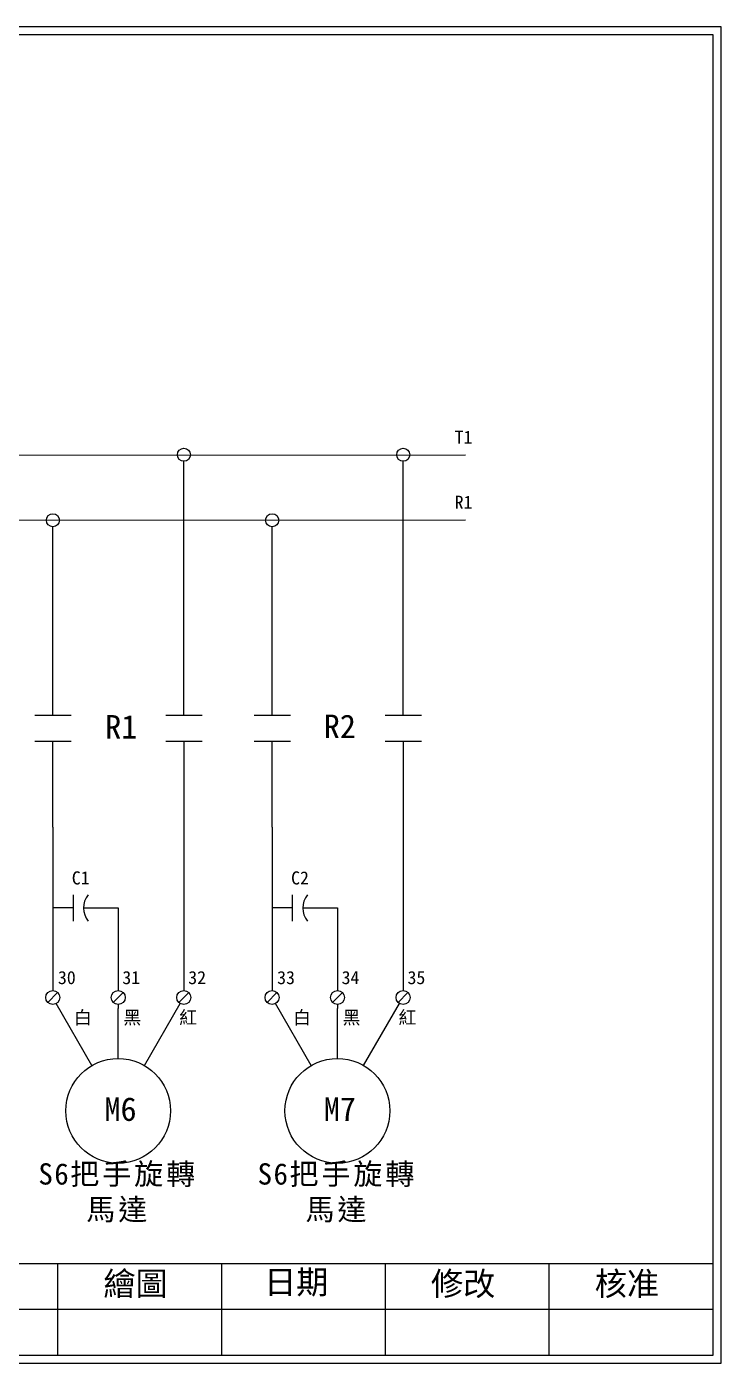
# Model space of a CAD drawing. Extents: x 10 to 297, y 3 to 207.
# Drawn here: x 191 to 297, y 3 to 207 of the extents above; entities that cross this region are included whole.
import ezdxf

# ---------------------------------------------------------------- set-up
doc = ezdxf.new("R2010")
doc.units = 0
doc.layers.get('0').update_dxf_attribs({"linetype": 'CONTINUOUS'})
doc.layers.add('圖框層', color=7, linetype='CONTINUOUS')
doc.layers.add('標尺寸層', color=3, linetype='CONTINUOUS')
doc.styles.add('STSL', font='KAIU.TTF')
doc.styles.add('標楷體', font='KAIU.TTF')

msp = doc.modelspace()

# ---------------------------------------------------------------- linework, layer by layer
for p, q in [((214.99, 101.92), (214.99, 140.65)), ((248.46, 101.92), (248.46, 140.65)), ((194.99, 101.92), (194.99, 130.65)), ((228.46, 101.92), (228.46, 130.65)), ((194.99, 84.81), (194.99, 97.95)), ((214.99, 97.95), (214.96, 59.89)), ((228.46, 84.81), (228.46, 97.95)), ((248.46, 97.95), (248.43, 59.89)), ((194.99, 84.81), (194.96, 59.89)), ((228.46, 84.81), (228.43, 59.89)), ((198.11, 70.48), (198.11, 74.48)), ((231.58, 70.48), (231.58, 74.48)), ((198.11, 72.48), (194.97, 72.48)), ((199.66, 72.48), (204.96, 72.48)), ((204.97, 72.48), (204.96, 59.89)), ((231.58, 72.48), (228.43, 72.48)), ((233.13, 72.48), (238.43, 72.48)), ((238.44, 72.48), (238.43, 59.89)), ((195.71, 59.57), (194.2, 58.06)), ((205.71, 59.57), (204.2, 58.06)), ((215.71, 59.57), (214.2, 58.06)), ((229.18, 59.57), (227.67, 58.06)), ((239.18, 59.57), (237.67, 58.06)), ((249.18, 59.57), (247.67, 58.06)), ((200.95, 48.44), (195.49, 57.89)), ((204.95, 57.75), (204.95, 57.16)), ((204.95, 49.52), (204.95, 57.16)), ((208.95, 48.44), (214.4, 57.9)), ((234.41, 48.44), (228.96, 57.89)), ((238.41, 57.75), (238.41, 57.16)), ((238.41, 49.52), (238.41, 57.16)), ((242.41, 48.44), (247.87, 57.9))]:
    msp.add_line(p, q)
for centre, radius in [((214.99, 141.65), 1), ((248.46, 141.65), 1), ((194.99, 131.65), 1), ((228.46, 131.65), 1), ((194.96, 58.82), 1.07), ((204.96, 58.82), 1.07), ((214.96, 58.82), 1.07), ((228.43, 58.82), 1.07), ((238.43, 58.82), 1.07), ((248.43, 58.82), 1.07), ((204.95, 41.52), 8), ((238.41, 41.52), 8)]:
    msp.add_circle(centre, radius)
for centre in [(202.89, 72.48), (236.36, 72.48)]:
    msp.add_arc(centre, 3.23, 141.7755, 218.4018)
at = {"layer": '圖框層', "color": 7}
for p, q in [((297, 206.97), (10, 206.97)), ((297, 3), (297, 206.97)), ((295.75, 205.72), (11.25, 205.72)), ((295.75, 4.25), (295.75, 205.72)), ((11.25, 18.25), (295.75, 18.25)), ((195.75, 4.25), (195.75, 18.25)), ((220.75, 4.25), (220.75, 18.25)), ((245.75, 4.25), (245.75, 18.25)), ((270.75, 4.25), (270.75, 18.25)), ((145.75, 11.25), (295.75, 11.25)), ((11.25, 4.25), (295.75, 4.25)), ((10, 3), (297, 3))]:
    msp.add_line(p, q, dxfattribs=at)
at = {"layer": '標尺寸層', "color": 7}
for p, q in [((41.1, 141.57), (257.97, 141.62)), ((21.1, 131.57), (257.97, 131.73)), ((192.21, 101.92), (197.78, 101.92)), ((212.21, 101.92), (217.78, 101.92)), ((225.68, 101.92), (231.25, 101.92)), ((245.68, 101.92), (251.25, 101.92)), ((192.21, 97.95), (197.78, 97.95)), ((212.21, 97.95), (217.78, 97.95)), ((225.68, 97.95), (231.25, 97.95)), ((245.68, 97.95), (251.25, 97.95))]:
    msp.add_line(p, q, dxfattribs=at)

# ---------------------------------------------------------------- texts
at = {"color": 0, "char_height": 3.25, "width": 30.8091, "attachment_point": 2, "style": '標楷體'}
for insert in [(204.95, 33.52), (238.41, 33.52)]:
    msp.add_mtext('{\\T1.1;S6把手旋轉\\P馬達}', dxfattribs=dict(at, insert=insert))
at = {"layer": '圖框層', "color": 4, "style": 'STSL'}
for s, height, p in [('T1', 2, (256.29, 143.32)), ('R1', 2, (256.3, 133.4)), ('R2', 3.6, (236.33, 98.4)), ('R1', 3.6, (202.97, 98.33)), ('C1', 2, (197.87, 76.07)), ('C2', 2, (231.34, 76.07)), ('30', 2, (195.75, 60.86)), ('31', 2, (205.58, 60.86)), ('32', 2, (215.64, 60.86)), ('33', 2, (229.21, 60.86)), ('34', 2, (239.05, 60.86)), ('35', 2, (249.11, 60.86)), ('白', 2, (198.19, 54.76)), ('黑', 2, (205.73, 54.76)), ('紅', 2, (214.26, 54.76)), ('白', 2, (231.65, 54.76)), ('黑', 2, (239.2, 54.76)), ('紅', 2, (247.73, 54.76)), ('M6', 3.6, (202.86, 39.99)), ('M7', 3.6, (236.33, 39.99)), ('繪圖', 3.6, (202.69, 13.34)), ('日期', 3.6, (227.22, 13.59)), ('修改', 3.6, (252.69, 13.34)), ('核准', 3.6, (277.69, 13.34))]:
    msp.add_text(s, height=height, dxfattribs=at).set_placement(p)

doc.saveas('drawing.dxf')
